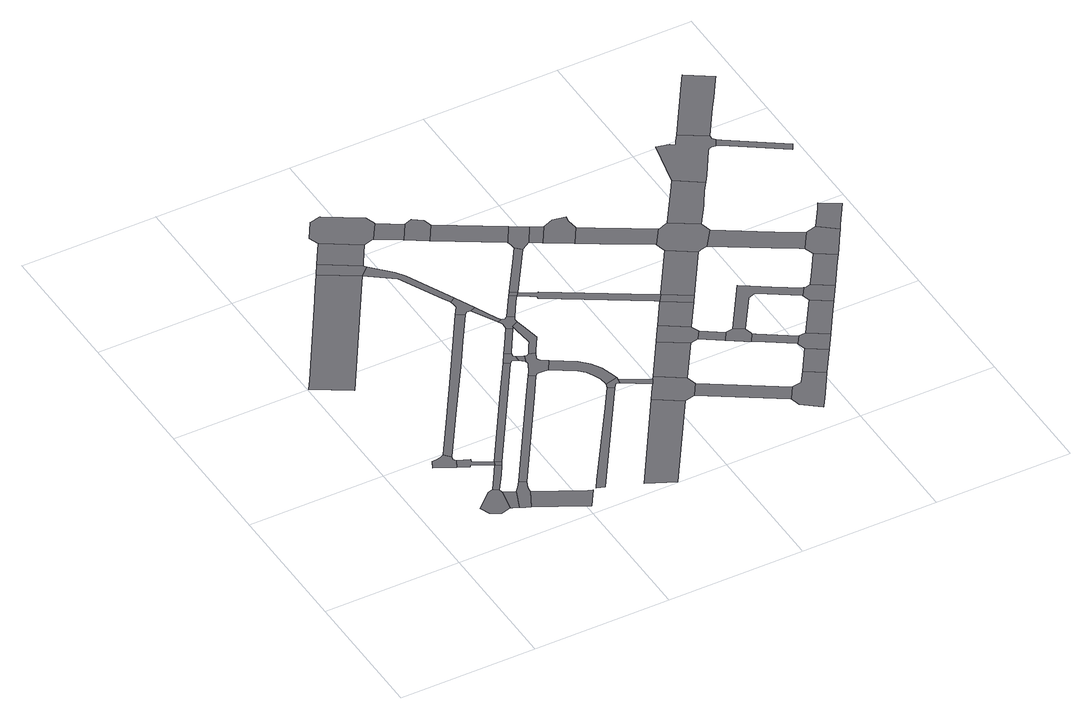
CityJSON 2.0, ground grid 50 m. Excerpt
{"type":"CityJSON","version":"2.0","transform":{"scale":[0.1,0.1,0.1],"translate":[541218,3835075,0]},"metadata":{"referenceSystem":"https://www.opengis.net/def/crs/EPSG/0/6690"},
"CityObjects":{
"road1":{"type":"Road","geometry":[{"type":"MultiSurface","lod":"1","boundaries":[[[0,1,2,3,4,5,6,7]]]}]},
"road2":{"type":"Road","geometry":[{"type":"MultiSurface","lod":"1","boundaries":[[[8,9,10,11,12,13,14,15,16]]]}]},
"road3":{"type":"Road","attributes":{"RoadStructureAttribute.sectionType":"1"},"geometry":[{"type":"MultiSurface","lod":"1","boundaries":[[[17,6,5,18,19,20,21]]]}]},
"road4":{"type":"Road","geometry":[{"type":"MultiSurface","lod":"1","boundaries":[[[22,23,21,20,24,25,26,27,28,29]]]}]},
"road5":{"type":"Road","attributes":{"RoadStructureAttribute.sectionType":"1"},"geometry":[{"type":"MultiSurface","lod":"1","boundaries":[[[30,31,0,7,32,33]]]}]},
"road6":{"type":"Road","attributes":{"RoadStructureAttribute.sectionType":"1"},"geometry":[{"type":"MultiSurface","lod":"1","boundaries":[[[34,35,14,13,36,37,30,38]]]}]},
"road7":{"type":"Road","geometry":[{"type":"MultiSurface","lod":"1","boundaries":[[[38,30,33,39]]]}]},
"road8":{"type":"Road","attributes":{"RoadStructureAttribute.sectionType":"1"},"geometry":[{"type":"MultiSurface","lod":"1","boundaries":[[[40,26,25,41,42,43]]]}]},
"road9":{"type":"Road","attributes":{"RoadStructureAttribute.sectionType":"1"},"geometry":[{"type":"MultiSurface","lod":"1","boundaries":[[[44,45,46,47,48,49,50,51,52,53]]]}]},
"road10":{"type":"Road","attributes":{"RoadStructureAttribute.sectionType":"1"},"geometry":[{"type":"MultiSurface","lod":"1","boundaries":[[[54,55,56,57,58,8,16,59,60,61,62,63,64]]]}]},
"road11":{"type":"Road","attributes":{"RoadStructureAttribute.sectionType":"1"},"geometry":[{"type":"MultiSurface","lod":"1","boundaries":[[[65,66,22,29,67,68]]]}]},
"road12":{"type":"Road","attributes":{"RoadStructureAttribute.sectionType":"1"},"geometry":[{"type":"MultiSurface","lod":"1","boundaries":[[[69,70,38,39,71,72]]]}]},
"road13":{"type":"Road","attributes":{"RoadStructureAttribute.sectionType":"1"},"geometry":[{"type":"MultiSurface","lod":"1","boundaries":[[[73,74,75,76,77,78,79]]]}]},
"road14":{"type":"Road","geometry":[{"type":"MultiSurface","lod":"1","boundaries":[[[80,44,53,81,82]]]}]},
"road15":{"type":"Road","geometry":[{"type":"MultiSurface","lod":"1","boundaries":[[[83,69,72,84,85,86,87,88]]]}]},
"road16":{"type":"Road","attributes":{"RoadStructureAttribute.sectionType":"1"},"geometry":[{"type":"MultiSurface","lod":"1","boundaries":[[[89,80,82,90,91]]]}]},
"road17":{"type":"Road","attributes":{"RoadStructureAttribute.sectionType":"1"},"geometry":[{"type":"MultiSurface","lod":"1","boundaries":[[[86,85,92,93]]]}]},
"road18":{"type":"Road","attributes":{"RoadStructureAttribute.sectionType":"1"},"geometry":[{"type":"MultiSurface","lod":"1","boundaries":[[[94,95,81,53,96,97,98,99]]]}]},
"road19":{"type":"Road","geometry":[{"type":"MultiSurface","lod":"1","boundaries":[[[100,101,93,92,102,103,65,68,104,105,106,107,108,109,110]]]}]},
"road20":{"type":"Road","attributes":{"RoadStructureAttribute.sectionType":"1"},"geometry":[{"type":"MultiSurface","lod":"1","boundaries":[[[111,112,113,114]]]}]},
"road21":{"type":"Road","attributes":{"RoadStructureAttribute.sectionType":"1"},"geometry":[{"type":"MultiSurface","lod":"1","boundaries":[[[115,116,83,88,117,118,119]]]}]},
"road22":{"type":"Road","geometry":[{"type":"MultiSurface","lod":"1","boundaries":[[[99,98,120,121,54,64,122,123,124]]]}]},
"road23":{"type":"Road","geometry":[{"type":"MultiSurface","lod":"1","boundaries":[[[125,126,127,128,129,89,91,130,131,132,133,134]]]}]},
"road24":{"type":"Road","attributes":{"RoadStructureAttribute.sectionType":"1"},"geometry":[{"type":"MultiSurface","lod":"1","boundaries":[[[135,124,123,136,137]]]}]},
"road25":{"type":"Road","attributes":{"RoadStructureAttribute.sectionType":"1"},"geometry":[{"type":"MultiSurface","lod":"1","boundaries":[[[138,139,140,141,142,143,144,145,146,147,148,149,150,151,100,110]]]}]},
"road26":{"type":"Road","attributes":{"RoadStructureAttribute.sectionType":"1"},"geometry":[{"type":"MultiSurface","lod":"1","boundaries":[[[152,153,154,155,156,107,106,157,158,159,160,161,162]]]}]},
"road27":{"type":"Road","geometry":[{"type":"MultiSurface","lod":"1","boundaries":[[[163,164,137,136,165,166,115,119,145,144,167,168]]]}]},
"road28":{"type":"Road","geometry":[{"type":"MultiSurface","lod":"1","boundaries":[[[162,161,73,79,169,170,171,172]]]}]},
"road29":{"type":"Road","attributes":{"RoadStructureAttribute.sectionType":"1"},"geometry":[{"type":"MultiSurface","lod":"1","boundaries":[[[132,131,173,174]]]}]},
"road30":{"type":"Road","attributes":{"RoadStructureAttribute.sectionType":"1"},"geometry":[{"type":"MultiSurface","lod":"1","boundaries":[[[175,163,168,176,177]]]}]},
"road31":{"type":"Road","attributes":{"RoadStructureAttribute.sectionType":"1"},"geometry":[{"type":"MultiSurface","lod":"1","boundaries":[[[178,172,171,179,180]]]}]},
"road32":{"type":"Road","geometry":[{"type":"MultiSurface","lod":"1","boundaries":[[[181,175,177,182]]]}]},
"road33":{"type":"Road","geometry":[{"type":"MultiSurface","lod":"1","boundaries":[[[183,184,174,173,185,186,187,188]]]}]},
"road34":{"type":"Road","geometry":[{"type":"MultiSurface","lod":"1","boundaries":[[[189,180,179,190,111,114,191,192,193,194,195]]]}]},
"road35":{"type":"Road","attributes":{"RoadStructureAttribute.sectionType":"1"},"geometry":[{"type":"MultiSurface","lod":"1","boundaries":[[[196,197,181,182,198]]]}]},
"road36":{"type":"Road","attributes":{"RoadStructureAttribute.sectionType":"1"},"geometry":[{"type":"MultiSurface","lod":"1","boundaries":[[[199,189,195,200]]]}]},
"road37":{"type":"Road","attributes":{"RoadStructureAttribute.sectionType":"1"},"geometry":[{"type":"MultiSurface","lod":"1","boundaries":[[[186,185,201,202]]]}]},
"road38":{"type":"Road","attributes":{"RoadStructureAttribute.sectionType":"1"},"geometry":[{"type":"MultiSurface","lod":"1","boundaries":[[[203,204,205,206,182,177,207,208,209,210,211,212]]]}]},
"road39":{"type":"Road","attributes":{"RoadStructureAttribute.sectionType":"1"},"geometry":[{"type":"MultiSurface","lod":"1","boundaries":[[[193,192,213,214]]]}]},
"road40":{"type":"Road","geometry":[{"type":"MultiSurface","lod":"1","boundaries":[[[215,216,199,200,217,218,219,220,221]]]}]},
"road41":{"type":"Road","geometry":[{"type":"MultiSurface","lod":"1","boundaries":[[[202,201,222,223,196,198,224,225]]]}]},
"road42":{"type":"Road","attributes":{"RoadStructureAttribute.sectionType":"1"},"geometry":[{"type":"MultiSurface","lod":"1","boundaries":[[[225,224,226,227]]]}]},
"road43":{"type":"Road","attributes":{"RoadStructureAttribute.sectionType":"1"},"geometry":[{"type":"MultiSurface","lod":"1","boundaries":[[[211,215,221,228,229]]]}]},
"road44":{"type":"Road","attributes":{"RoadStructureAttribute.sectionType":"1"},"geometry":[{"type":"MultiSurface","lod":"1","boundaries":[[[219,218,230,231]]]}]},
"road45":{"type":"Road","geometry":[{"type":"MultiSurface","lod":"1","boundaries":[[[232,233,227,226,234,235,236,237]]]}]},
"road46":{"type":"Road","geometry":[{"type":"MultiSurface","lod":"1","boundaries":[[[238,239,214,213,240,241,242,243,244,245,246]]]}]},
"road47":{"type":"Road","geometry":[{"type":"MultiSurface","lod":"1","boundaries":[[[247,231,230,248,249,250,251,252,253]]]}]},
"road48":{"type":"Road","geometry":[{"type":"MultiSurface","lod":"1","boundaries":[[[212,211,229,254]]]}]},
"road49":{"type":"Road","attributes":{"RoadStructureAttribute.sectionType":"1"},"geometry":[{"type":"MultiSurface","lod":"1","boundaries":[[[255,251,250,256,257,258]]]}]},
"road50":{"type":"Road","attributes":{"RoadStructureAttribute.sectionType":"1"},"geometry":[{"type":"MultiSurface","lod":"1","boundaries":[[[259,238,246,260]]]}]},
"road51":{"type":"Road","attributes":{"RoadStructureAttribute.sectionType":"1"},"geometry":[{"type":"MultiSurface","lod":"1","boundaries":[[[261,262,235,234,263,264,265,266]]]}]},
"road52":{"type":"Road","attributes":{"RoadStructureAttribute.sectionType":"1"},"geometry":[{"type":"MultiSurface","lod":"1","boundaries":[[[267,268,212,254,269]]]}]},
"road53":{"type":"Road","geometry":[{"type":"MultiSurface","lod":"1","boundaries":[[[270,258,257,271,259,260,272]]]}]},
"road54":{"type":"Road","attributes":{"RoadStructureAttribute.sectionType":"1"},"geometry":[{"type":"MultiSurface","lod":"1","boundaries":[[[273,274,275,276,277,247,253,278,279,280,281,282]]]}]},
"road55":{"type":"Road","geometry":[{"type":"MultiSurface","lod":"1","boundaries":[[[283,284,285,266,265,286,267,269,287,288,289,290,291,292,293]]]}]},
"road56":{"type":"Road","geometry":[{"type":"MultiSurface","lod":"1","boundaries":[[[294,270,272,295,296]]]}]},
"road57":{"type":"Road","geometry":[{"type":"MultiSurface","lod":"1","boundaries":[[[297,298,299,282,281,294,296,300]]]}]},
"road58":{"type":"Road","attributes":{"RoadStructureAttribute.sectionType":"1"},"geometry":[{"type":"MultiSurface","lod":"1","boundaries":[[[301,302,303,283,293,304,305,306,307]]]}]},
"road59":{"type":"Road","attributes":{"RoadStructureAttribute.sectionType":"1"},"geometry":[{"type":"MultiSurface","lod":"1","boundaries":[[[308,309,290,289,310,311,312,313,314]]]}]},
"road60":{"type":"Road","geometry":[{"type":"MultiSurface","lod":"1","boundaries":[[[315,316,297,300,317,318]]]}]},
"road61":{"type":"Road","geometry":[{"type":"MultiSurface","lod":"1","boundaries":[[[319,314,313,315,318,320,321,322]]]}]},
"road62":{"type":"Road","geometry":[{"type":"MultiSurface","lod":"1","boundaries":[[[323,324,325,326,327,301,307,328,329,330,331,332,333,334,335]]]}]},
"road63":{"type":"Road","attributes":{"RoadStructureAttribute.sectionType":"1"},"geometry":[{"type":"MultiSurface","lod":"1","boundaries":[[[336,337,319,322,338,339]]]}]},
"road64":{"type":"Road","attributes":{"RoadStructureAttribute.sectionType":"1"},"geometry":[{"type":"MultiSurface","lod":"1","boundaries":[[[340,341,342,343,333,332]]]}]},
"road65":{"type":"Road","attributes":{"RoadStructureAttribute.sectionType":"1"},"geometry":[{"type":"MultiSurface","lod":"1","boundaries":[[[344,345,323,335,346,347,348,349]]]}]}
},
"vertices":[
[278,267,0],[256,260,0],[194,202,0],[209,165,0],[243,146,0],[281,158,0],[298,239,0],[295,254,0],
[223,496,0],[210,491,0],[191,486,0],[176,485,0],[161,457,0],[230,421,0],[246,451,0],[238,461,0],[241,474,0],
[318,228,0],[283,157,0],[288,153,0],[307,144,0],[338,217,0],
[370,260,0],[353,235,0],[327,135,0],[342,127,0],[378,197,0],[378,205,0],[381,218,0],[393,245,0],
[344,370,0],[307,312,0],[337,317,0],[362,357,0],
[286,424,0],[289,432,0],[269,401,0],[274,409,0],[351,385,0],
[371,372,0],
[545,110,0],[500,45,0],[517,36,0],[560,103,0],
[311,1490,0],[272,1428,0],[251,1394,0],[241,1378,0],[221,1345,0],[30,1038,0],[6,1000,0],[132,921,0],[400,1349,0],[438,1411,0],
[605,1092,0],[535,982,0],[418,800,0],[358,707,0],[325,655,0],[373,676,0],[397,713,0],[439,777,0],[504,876,0],[561,964,0],[632,1075,0],
[660,709,0],[603,620,0],[622,603,0],[681,695,0],
[620,804,0],[539,678,0],[557,662,0],[640,790,0],
[855,530,0],[797,443,0],[594,140,0],[574,107,0],[602,97,0],[816,426,0],[875,516,0],
[338,1534,0],[473,1443,0],[466,1455,0],
[645,844,0],[650,798,0],[670,790,0],[670,813,0],[665,820,0],[667,830,0],
[394,1624,0],[473,1467,0],[521,1544,0],
[688,775,0],[697,801,0],
[562,1342,0],[539,1376,0],[532,1341,0],[611,1182,0],[624,1157,0],[644,1167,0],
[715,803,0],[705,798,0],[690,761,0],[671,725,0],[691,703,0],[708,703,0],[731,701,0],[756,742,0],[733,756,0],[725,771,0],[737,796,0],
[949,406,0],[721,51,0],[819,4,0],[1041,347,0],
[713,951,0],[672,886,0],[668,833,0],[692,872,0],[733,939,0],
[626,1137,0],[627,1125,0],[644,1087,0],[659,1085,0],[678,1094,0],
[466,1739,0],[465,1739,0],[425,1729,0],[424,1729,0],[382,1662,0],[558,1555,0],[560,1554,0],[604,1621,0],[603,1624,0],[592,1660,0],
[715,1013,0],[708,991,0],[723,998,0],
[747,811,0],[759,830,0],[765,841,0],[773,853,0],[780,865,0],[768,931,0],[763,961,0],[738,948,0],[741,917,0],[743,898,0],[746,855,0],[742,848,0],[739,843,0],[732,832,0],
[897,590,0],[886,624,0],[884,630,0],[866,660,0],[835,692,0],[814,649,0],[834,629,0],[847,605,0],[857,577,0],[860,547,0],[905,558,0],
[745,1001,0],[733,993,0],[716,976,0],[716,963,0],[761,976,0],[767,987,0],
[882,527,0],[890,533,0],[900,530,0],[905,550,0],
[645,1502,0],[687,1570,0],
[804,1090,0],[808,1051,0],[825,1077,0],
[969,512,0],[991,472,0],[1003,491,0],
[814,1105,0],[837,1089,0],
[717,1580,0],[715,1579,0],[716,1458,0],[758,1526,0],[750,1556,0],[751,1557,0],
[1011,504,0],[981,457,0],[1048,348,0],[1080,355,0],[1113,407,0],[1106,438,0],[1105,444,0],
[937,1290,0],[898,1230,0],[958,1271,0],
[1106,652,0],[1201,592,0],
[933,1326,0],[975,1395,0],
[1217,863,0],[897,1060,0],[895,1055,0],[874,1067,0],[862,1053,0],[882,1040,0],[880,1032,0],[1204,833,0],[1217,823,0],[1237,853,0],
[1346,185,0],[1379,236,0],
[1151,722,0],[1140,705,0],[1206,593,0],[1230,597,0],[1253,632,0],[1245,655,0],[1243,662,0],
[937,1309,0],[937,1305,0],[992,1291,0],[1033,1360,0],
[1031,1267,0],[1073,1337,0],
[1272,706,0],[1309,764,0],
[1305,548,0],[1327,582,0],
[1161,1343,0],[1115,1353,0],[1121,1214,0],[1162,1283,0],[1157,1323,0],[1162,1343,0],
[1446,287,0],[1416,241,0],[1349,174,0],[1355,148,0],[1418,98,0],[1433,120,0],[1442,135,0],[1474,183,0],[1513,244,0],
[1355,585,0],[1356,514,0],[1362,510,0],[1376,501,0],[1397,534,0],[1396,538,0],[1390,565,0],
[1328,794,0],
[1408,527,0],[1387,494,0],[1502,417,0],[1523,449,0],
[1510,386,0],[1577,342,0],
[1315,1190,0],[1215,1251,0],[1174,1182,0],[1191,1172,0],[1348,1078,0],[1392,1144,0],
[1358,1039,0],[1239,857,0],[1449,979,0],
[1551,452,0],[1503,415,0],[1620,407,0],
[1569,709,0],[1510,747,0],[1496,756,0],[1475,770,0],[1434,708,0],[1476,696,0],[1505,705,0],[1507,705,0],[1635,621,0],[1657,653,0],
[1433,1155,0],[1426,1153,0],[1396,1142,0],[1356,1046,0],[1458,982,0],[1463,984,0],[1487,990,0],[1536,1057,0],[1530,1083,0],[1528,1090,0],[1527,1097,0],
[1643,590,0],[1670,485,0],[1710,546,0],
[1684,656,0],[1668,652,0],[1658,653,0],[1753,612,0],
[1551,1335,0],[1533,1308,0],[1482,1231,0],[1579,1175,0],[1584,1182,0],[1616,1234,0],[1642,1272,0],
[1761,916,0],[1665,975,0],[1666,879,0],[1719,848,0],[1745,832,0],[1759,824,0],[1802,890,0],
[1770,788,0],[1721,711,0],[1817,712,0],[1838,744,0],
[1843,902,0],[1852,766,0],[1877,806,0],[1907,853,0],
[1678,1527,0],[1660,1500,0],[1650,1485,0],[1635,1497,0],[1589,1507,0],[1662,1300,0],[1727,1404,0],[1734,1415,0],[1748,1418,0],[1761,1416,0],[1776,1444,0],[1768,1454,0],[1768,1469,0],
[1909,1003,0],[1894,979,0],[1917,869,0],[1975,961,0],
[1776,1409,0],[1970,1276,0],[1984,1301,0],[1791,1434,0],
[1842,1781,0],[1816,1741,0],[1846,1589,0],[1875,1631,0],[1922,1703,0],[1934,1721,0]
]}
